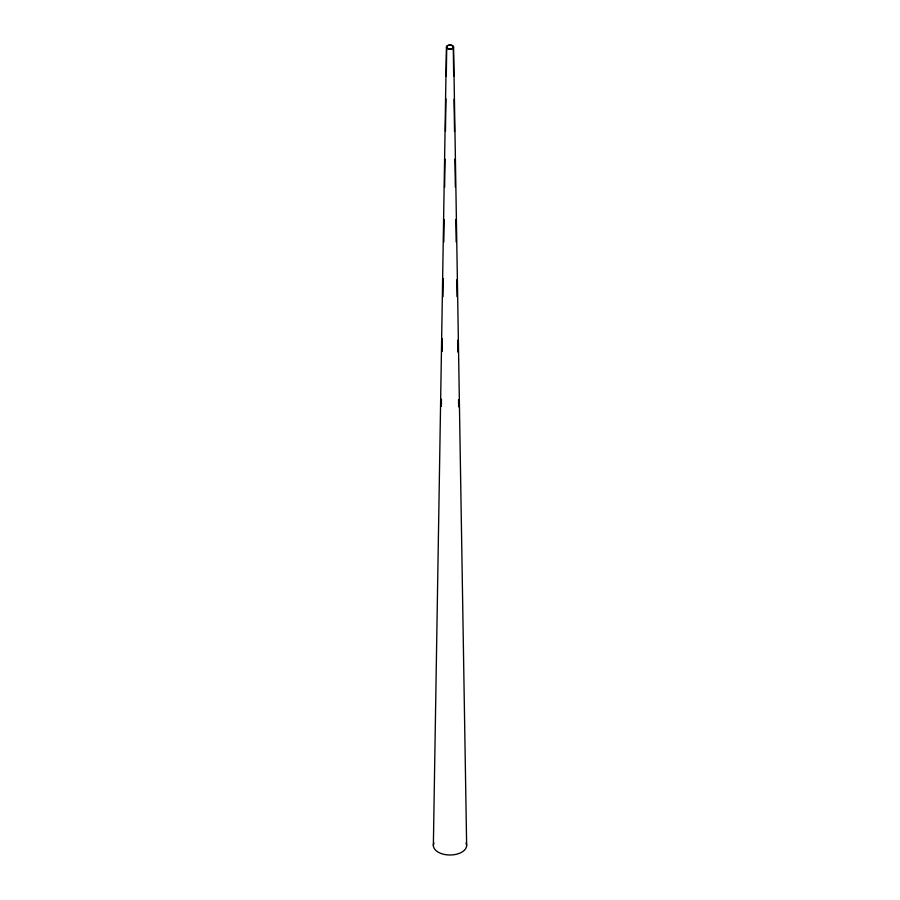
<?xml version="1.0" encoding="UTF-8"?>
<svg xmlns="http://www.w3.org/2000/svg" width="900" height="900" viewBox="0 0 900 900"><rect width="100%" height="100%" fill="white"/><g stroke="black" fill="none" stroke-linecap="round" stroke-linejoin="round"><path stroke-width="1.35" d="M433.361 845.393L446.423 47.07M441.349 406.271L441.45 399.251M442.17 351.517L442.35 338.873M442.98 296.752L443.261 278.505M443.801 241.999L444.139 219.532M444.623 187.245L445.05 159.165M445.466 131.085L445.95 98.786M446.287 76.32L446.726 46.834M453.577 47.07A3.578 2.07 0 0 1 448.211 48.859A3.578 2.07 0 0 1 448.211 45.281A3.578 2.07 0 0 1 453.577 47.07L466.639 845.393M453.262 46.8L453.701 76.275M454.05 99.259L454.534 131.569M454.939 159.097L455.355 187.178M455.839 219.465L456.176 241.92M456.739 279.821L456.998 296.674M457.65 340.189L457.83 352.069M458.539 399.825L458.64 406.845M466.076 842.906A16.639 9.607 0 0 1 450 855A16.639 9.607 0 0 1 433.924 842.906M448.02 48.589A3.296 1.901 0 0 0 453.274 47.295A3.296 1.901 0 0 0 448.706 45.315A3.296 1.901 0 0 0 448.02 48.589"/></g></svg>
